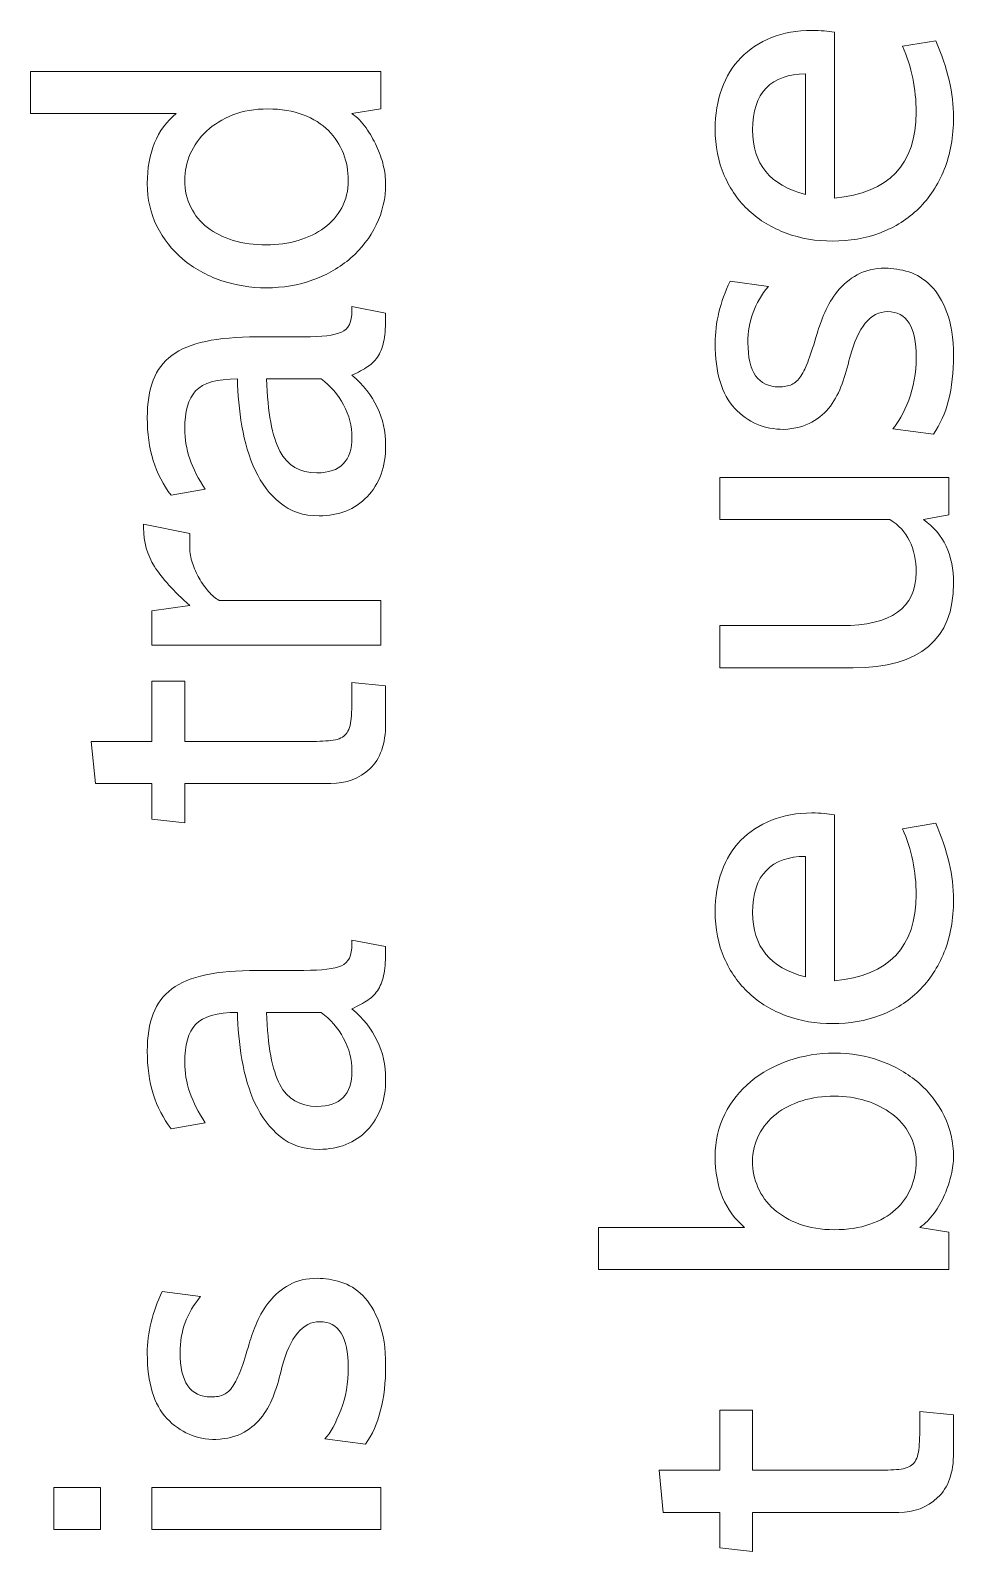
# Model space of a CAD drawing. Header units: centimetres. Extents: x -24 to 24.1, y -20.7 to 0.5.
# Drawn here: x 5.1704 to 5.3798, y -18.7851 to -18.4398 of the extents above; entities that cross this region are included whole.
import ezdxf

# ---------------------------------------------------------------- set-up
doc = ezdxf.new("R2010")
doc.units = ezdxf.units.CM
doc.header["$MEASUREMENT"] = 0
doc.layers.add('Layer 1', color=7, linetype='Continuous')

msp = doc.modelspace()

# ---------------------------------------------------------------- linework, layer by layer
at = {"layer": 'Layer 1', "color": 250, "lineweight": 9}
for points, knots in [([(5.3528, -18.440235), (5.3528, -18.440235), (5.3528, -18.477885), (5.3528, -18.477885), (5.3528, -18.477885), (5.36518, -18.476755), (5.37136, -18.470255), (5.37136, -18.458375), (5.37136, -18.458375), (5.37136, -18.453075), (5.37034, -18.448085), (5.36829, -18.443425), (5.36829, -18.443425), (5.36829, -18.443425), (5.37582, -18.442145), (5.37582, -18.442145), (5.37582, -18.442145), (5.3785, -18.448295), (5.37985, -18.454095), (5.37985, -18.459545), (5.37985, -18.459545), (5.37985, -18.463925), (5.37914, -18.467865), (5.37773, -18.471365), (5.37773, -18.471365), (5.37631, -18.474865), (5.37438, -18.477815), (5.37195, -18.480225), (5.37195, -18.480225), (5.36951, -18.482625), (5.36661, -18.484465), (5.36325, -18.485735), (5.36325, -18.485735), (5.35989, -18.487005), (5.35627, -18.487645), (5.35238, -18.487645), (5.35238, -18.487645), (5.34863, -18.487645), (5.34513, -18.487045), (5.34188, -18.485845), (5.34188, -18.485845), (5.33863, -18.484645), (5.33582, -18.482945), (5.33345, -18.480755), (5.33345, -18.480755), (5.33108, -18.478555), (5.32921, -18.475895), (5.32783, -18.472745), (5.32783, -18.472745), (5.32645, -18.469595), (5.32576, -18.466085), (5.32576, -18.462195), (5.32576, -18.462195), (5.32576, -18.458865), (5.32625, -18.455825), (5.32724, -18.453075), (5.32724, -18.453075), (5.32823, -18.450315), (5.32968, -18.447965), (5.33159, -18.446015), (5.33159, -18.446015), (5.3335, -18.444075), (5.33582, -18.442555), (5.33854, -18.441455), (5.33854, -18.441455), (5.34126, -18.440365), (5.34432, -18.439815), (5.34771, -18.439815), (5.34771, -18.439815), (5.34969, -18.439815), (5.35139, -18.439955), (5.3528, -18.440235)], [0, 0, 0, 0, 0.0526316, 0.0526316, 0.0526316, 0.0526316, 0.1052632, 0.1052632, 0.1052632, 0.1052632, 0.1578947, 0.1578947, 0.1578947, 0.1578947, 0.2105263, 0.2105263, 0.2105263, 0.2105263, 0.2631579, 0.2631579, 0.2631579, 0.2631579, 0.3157895, 0.3157895, 0.3157895, 0.3157895, 0.3684211, 0.3684211, 0.3684211, 0.3684211, 0.4210526, 0.4210526, 0.4210526, 0.4210526, 0.4736842, 0.4736842, 0.4736842, 0.4736842, 0.5263158, 0.5263158, 0.5263158, 0.5263158, 0.5789474, 0.5789474, 0.5789474, 0.5789474, 0.6315789, 0.6315789, 0.6315789, 0.6315789, 0.6842105, 0.6842105, 0.6842105, 0.6842105, 0.7368421, 0.7368421, 0.7368421, 0.7368421, 0.7894737, 0.7894737, 0.7894737, 0.7894737, 0.8421053, 0.8421053, 0.8421053, 0.8421053, 0.8947368, 0.8947368, 0.8947368, 0.8947368, 1, 1, 1, 1]), ([(5.24993, -18.449145), (5.24993, -18.449145), (5.24993, -18.457635), (5.24993, -18.457635), (5.24993, -18.457635), (5.24993, -18.457635), (5.24335, -18.458695), (5.24335, -18.458695), (5.24335, -18.458695), (5.24456, -18.459535), (5.24562, -18.460615), (5.24654, -18.461925), (5.24654, -18.461925), (5.24745, -18.463235), (5.24825, -18.464615), (5.24892, -18.466065), (5.24892, -18.466065), (5.24959, -18.467515), (5.25011, -18.468975), (5.25046, -18.470465), (5.25046, -18.470465), (5.25081, -18.471945), (5.25099, -18.473325), (5.25099, -18.474595), (5.25099, -18.474595), (5.25099, -18.477925), (5.25028, -18.481035), (5.24887, -18.483935), (5.24887, -18.483935), (5.24745, -18.486835), (5.24553, -18.489345), (5.24309, -18.491465), (5.24309, -18.491465), (5.24065, -18.493585), (5.23779, -18.495245), (5.2345, -18.496445), (5.2345, -18.496445), (5.23121, -18.497645), (5.22769, -18.498245), (5.22395, -18.498245), (5.22395, -18.498245), (5.22034, -18.498245), (5.21689, -18.497685), (5.21361, -18.496555), (5.21361, -18.496555), (5.21032, -18.495425), (5.20744, -18.493815), (5.20496, -18.491725), (5.20496, -18.491725), (5.20249, -18.489645), (5.20053, -18.487145), (5.19908, -18.484255), (5.19908, -18.484255), (5.19763, -18.481355), (5.1969, -18.478135), (5.1969, -18.474595), (5.1969, -18.474595), (5.1969, -18.467595), (5.19909, -18.462295), (5.20348, -18.458695), (5.20348, -18.458695), (5.20348, -18.458695), (5.17039, -18.458695), (5.17039, -18.458695), (5.17039, -18.458695), (5.17039, -18.458695), (5.17039, -18.449145), (5.17039, -18.449145), (5.17039, -18.449145), (5.17039, -18.449145), (5.24993, -18.449145), (5.24993, -18.449145)], [0, 0, 0, 0, 0.0526316, 0.0526316, 0.0526316, 0.0526316, 0.1052632, 0.1052632, 0.1052632, 0.1052632, 0.1578947, 0.1578947, 0.1578947, 0.1578947, 0.2105263, 0.2105263, 0.2105263, 0.2105263, 0.2631579, 0.2631579, 0.2631579, 0.2631579, 0.3157895, 0.3157895, 0.3157895, 0.3157895, 0.3684211, 0.3684211, 0.3684211, 0.3684211, 0.4210526, 0.4210526, 0.4210526, 0.4210526, 0.4736842, 0.4736842, 0.4736842, 0.4736842, 0.5263158, 0.5263158, 0.5263158, 0.5263158, 0.5789474, 0.5789474, 0.5789474, 0.5789474, 0.6315789, 0.6315789, 0.6315789, 0.6315789, 0.6842105, 0.6842105, 0.6842105, 0.6842105, 0.7368421, 0.7368421, 0.7368421, 0.7368421, 0.7894737, 0.7894737, 0.7894737, 0.7894737, 0.8421053, 0.8421053, 0.8421053, 0.8421053, 0.8947368, 0.8947368, 0.8947368, 0.8947368, 1, 1, 1, 1]), ([(5.33424, -18.462405), (5.33424, -18.470115), (5.33824, -18.474995), (5.34623, -18.477045), (5.34623, -18.477045), (5.34623, -18.477045), (5.34623, -18.449675), (5.34623, -18.449675), (5.34623, -18.449675), (5.34241, -18.449675), (5.33946, -18.450735), (5.33737, -18.452865), (5.33737, -18.452865), (5.33529, -18.454985), (5.33424, -18.458165), (5.33424, -18.462405)], [0, 0, 0, 0, 0.2, 0.2, 0.2, 0.2, 0.4, 0.4, 0.4, 0.4, 0.6, 0.6, 0.6, 0.6, 1, 1, 1, 1]), ([(5.20539, -18.473855), (5.20539, -18.476115), (5.20585, -18.478155), (5.20677, -18.479955), (5.20677, -18.479955), (5.20768, -18.481755), (5.20896, -18.483295), (5.21058, -18.484565), (5.21058, -18.484565), (5.21221, -18.485845), (5.21415, -18.486815), (5.21642, -18.487485), (5.21642, -18.487485), (5.21868, -18.488155), (5.22119, -18.488495), (5.22395, -18.488495), (5.22395, -18.488495), (5.22649, -18.488495), (5.2289, -18.488155), (5.23116, -18.487485), (5.23116, -18.487485), (5.23342, -18.486815), (5.23538, -18.485855), (5.23704, -18.484625), (5.23704, -18.484625), (5.2387, -18.483385), (5.24003, -18.481865), (5.24102, -18.480065), (5.24102, -18.480065), (5.24201, -18.478255), (5.24251, -18.476195), (5.24251, -18.473855), (5.24251, -18.473855), (5.24251, -18.471735), (5.24213, -18.469705), (5.24139, -18.467755), (5.24139, -18.467755), (5.24065, -18.465815), (5.23952, -18.464085), (5.238, -18.462565), (5.238, -18.462565), (5.23648, -18.461045), (5.23457, -18.459835), (5.23227, -18.458955), (5.23227, -18.458955), (5.22997, -18.458075), (5.2273, -18.457635), (5.22426, -18.457635), (5.22426, -18.457635), (5.22129, -18.457635), (5.21864, -18.458085), (5.21631, -18.459005), (5.21631, -18.459005), (5.21398, -18.459925), (5.212, -18.461145), (5.21037, -18.462665), (5.21037, -18.462665), (5.20874, -18.464185), (5.20751, -18.465915), (5.20666, -18.467865), (5.20666, -18.467865), (5.20581, -18.469805), (5.20539, -18.471805), (5.20539, -18.473855)], [0, 0, 0, 0, 0.0588235, 0.0588235, 0.0588235, 0.0588235, 0.1176471, 0.1176471, 0.1176471, 0.1176471, 0.1764706, 0.1764706, 0.1764706, 0.1764706, 0.2352941, 0.2352941, 0.2352941, 0.2352941, 0.2941176, 0.2941176, 0.2941176, 0.2941176, 0.3529412, 0.3529412, 0.3529412, 0.3529412, 0.4117647, 0.4117647, 0.4117647, 0.4117647, 0.4705882, 0.4705882, 0.4705882, 0.4705882, 0.5294118, 0.5294118, 0.5294118, 0.5294118, 0.5882353, 0.5882353, 0.5882353, 0.5882353, 0.6470588, 0.6470588, 0.6470588, 0.6470588, 0.7058824, 0.7058824, 0.7058824, 0.7058824, 0.7647059, 0.7647059, 0.7647059, 0.7647059, 0.8235294, 0.8235294, 0.8235294, 0.8235294, 0.8823529, 0.8823529, 0.8823529, 0.8823529, 1, 1, 1, 1]), ([(5.37985, -18.513625), (5.37985, -18.521195), (5.37833, -18.527135), (5.37529, -18.531445), (5.37529, -18.531445), (5.37529, -18.531445), (5.36606, -18.530275), (5.36606, -18.530275), (5.36606, -18.530275), (5.36733, -18.528865), (5.36853, -18.526695), (5.36967, -18.523755), (5.36967, -18.523755), (5.3708, -18.520825), (5.37136, -18.517585), (5.37136, -18.514055), (5.37136, -18.514055), (5.37136, -18.507125), (5.36921, -18.503655), (5.36489, -18.503655), (5.36489, -18.503655), (5.361, -18.503655), (5.35814, -18.507125), (5.3563, -18.514055), (5.3563, -18.514055), (5.35581, -18.516175), (5.35522, -18.518175), (5.35455, -18.520045), (5.35455, -18.520045), (5.35388, -18.521915), (5.353, -18.523595), (5.3519, -18.525085), (5.3519, -18.525085), (5.35081, -18.526565), (5.34941, -18.527785), (5.34771, -18.528745), (5.34771, -18.528745), (5.34602, -18.529695), (5.34389, -18.530245), (5.34135, -18.530385), (5.34135, -18.530385), (5.3369, -18.530385), (5.33318, -18.528795), (5.33021, -18.525615), (5.33021, -18.525615), (5.32724, -18.522435), (5.32576, -18.517515), (5.32576, -18.510875), (5.32576, -18.510875), (5.32576, -18.506135), (5.32689, -18.501435), (5.32915, -18.496765), (5.32915, -18.496765), (5.32915, -18.496765), (5.33785, -18.497935), (5.33785, -18.497935), (5.33785, -18.497935), (5.33474, -18.501605), (5.33318, -18.505855), (5.33318, -18.510655), (5.33318, -18.510655), (5.33318, -18.517375), (5.33553, -18.520735), (5.34024, -18.520735), (5.34024, -18.520735), (5.34137, -18.520735), (5.34234, -18.520555), (5.34312, -18.520205), (5.34312, -18.520205), (5.34389, -18.519855), (5.3446, -18.519215), (5.3452, -18.518295), (5.3452, -18.518295), (5.3458, -18.517375), (5.34639, -18.516135), (5.34697, -18.514585), (5.34697, -18.514585), (5.34753, -18.513025), (5.34817, -18.511045), (5.34888, -18.508645), (5.34888, -18.508645), (5.3493, -18.507155), (5.34989, -18.505555), (5.35063, -18.503815), (5.35063, -18.503815), (5.35137, -18.502085), (5.35234, -18.500475), (5.35354, -18.498995), (5.35354, -18.498995), (5.35475, -18.497505), (5.35623, -18.496275), (5.358, -18.495285), (5.358, -18.495285), (5.35977, -18.494295), (5.36189, -18.493795), (5.36436, -18.493795), (5.36436, -18.493795), (5.36606, -18.493795), (5.36783, -18.494075), (5.36967, -18.494645), (5.36967, -18.494645), (5.3715, -18.495215), (5.37317, -18.496235), (5.37465, -18.497725), (5.37465, -18.497725), (5.37613, -18.499205), (5.37737, -18.501235), (5.37836, -18.503815), (5.37836, -18.503815), (5.37935, -18.506395), (5.37985, -18.509665), (5.37985, -18.513625)], [0, 0, 0, 0, 0.0344828, 0.0344828, 0.0344828, 0.0344828, 0.0689655, 0.0689655, 0.0689655, 0.0689655, 0.1034483, 0.1034483, 0.1034483, 0.1034483, 0.137931, 0.137931, 0.137931, 0.137931, 0.1724138, 0.1724138, 0.1724138, 0.1724138, 0.2068966, 0.2068966, 0.2068966, 0.2068966, 0.2413793, 0.2413793, 0.2413793, 0.2413793, 0.2758621, 0.2758621, 0.2758621, 0.2758621, 0.3103448, 0.3103448, 0.3103448, 0.3103448, 0.3448276, 0.3448276, 0.3448276, 0.3448276, 0.3793103, 0.3793103, 0.3793103, 0.3793103, 0.4137931, 0.4137931, 0.4137931, 0.4137931, 0.4482759, 0.4482759, 0.4482759, 0.4482759, 0.4827586, 0.4827586, 0.4827586, 0.4827586, 0.5172414, 0.5172414, 0.5172414, 0.5172414, 0.5517241, 0.5517241, 0.5517241, 0.5517241, 0.5862069, 0.5862069, 0.5862069, 0.5862069, 0.6206897, 0.6206897, 0.6206897, 0.6206897, 0.6551724, 0.6551724, 0.6551724, 0.6551724, 0.6896552, 0.6896552, 0.6896552, 0.6896552, 0.7241379, 0.7241379, 0.7241379, 0.7241379, 0.7586207, 0.7586207, 0.7586207, 0.7586207, 0.7931034, 0.7931034, 0.7931034, 0.7931034, 0.8275862, 0.8275862, 0.8275862, 0.8275862, 0.862069, 0.862069, 0.862069, 0.862069, 0.8965517, 0.8965517, 0.8965517, 0.8965517, 0.9310345, 0.9310345, 0.9310345, 0.9310345, 1, 1, 1, 1]), ([(5.24335, -18.502495), (5.24335, -18.502495), (5.25099, -18.503975), (5.25099, -18.503975), (5.25099, -18.503975), (5.25099, -18.503975), (5.25099, -18.504715), (5.25099, -18.504715), (5.25099, -18.504715), (5.25099, -18.506845), (5.25087, -18.508605), (5.25062, -18.510025), (5.25062, -18.510025), (5.25037, -18.511435), (5.24995, -18.512635), (5.24935, -18.513625), (5.24935, -18.513625), (5.24875, -18.514615), (5.24795, -18.515445), (5.24696, -18.516115), (5.24696, -18.516115), (5.24597, -18.516795), (5.24477, -18.517445), (5.24335, -18.518085), (5.24335, -18.518085), (5.24844, -18.522465), (5.25099, -18.527765), (5.25099, -18.533985), (5.25099, -18.533985), (5.25099, -18.538865), (5.24959, -18.542755), (5.2468, -18.545655), (5.2468, -18.545655), (5.24401, -18.548555), (5.24038, -18.550005), (5.23593, -18.550005), (5.23593, -18.550005), (5.23232, -18.550005), (5.22936, -18.549035), (5.22702, -18.547085), (5.22702, -18.547085), (5.22469, -18.545145), (5.22281, -18.542665), (5.2214, -18.539665), (5.2214, -18.539665), (5.21999, -18.536655), (5.21898, -18.533315), (5.21838, -18.529645), (5.21838, -18.529645), (5.21778, -18.525965), (5.21744, -18.522395), (5.21737, -18.518935), (5.21737, -18.518935), (5.2127, -18.518935), (5.20954, -18.519835), (5.20788, -18.521635), (5.20788, -18.521635), (5.20622, -18.523435), (5.20539, -18.526315), (5.20539, -18.530275), (5.20539, -18.530275), (5.20539, -18.534805), (5.20694, -18.539365), (5.21005, -18.543955), (5.21005, -18.543955), (5.21005, -18.543955), (5.20231, -18.545335), (5.20231, -18.545335), (5.20231, -18.545335), (5.19871, -18.540675), (5.1969, -18.534805), (5.1969, -18.527735), (5.1969, -18.527735), (5.1969, -18.524405), (5.19734, -18.521585), (5.19823, -18.519245), (5.19823, -18.519245), (5.19911, -18.516915), (5.20053, -18.515025), (5.20247, -18.513575), (5.20247, -18.513575), (5.20441, -18.512125), (5.20698, -18.511065), (5.21016, -18.510395), (5.21016, -18.510395), (5.21334, -18.509725), (5.21723, -18.509385), (5.22182, -18.509385), (5.22182, -18.509385), (5.22182, -18.509385), (5.23243, -18.509385), (5.23243, -18.509385), (5.23243, -18.509385), (5.23653, -18.509385), (5.23938, -18.509035), (5.24097, -18.508325), (5.24097, -18.508325), (5.24256, -18.507615), (5.24335, -18.505995), (5.24335, -18.503445), (5.24335, -18.503445), (5.24335, -18.503445), (5.24335, -18.502495), (5.24335, -18.502495)], [0, 0, 0, 0, 0.037037, 0.037037, 0.037037, 0.037037, 0.0740741, 0.0740741, 0.0740741, 0.0740741, 0.1111111, 0.1111111, 0.1111111, 0.1111111, 0.1481481, 0.1481481, 0.1481481, 0.1481481, 0.1851852, 0.1851852, 0.1851852, 0.1851852, 0.2222222, 0.2222222, 0.2222222, 0.2222222, 0.2592593, 0.2592593, 0.2592593, 0.2592593, 0.2962963, 0.2962963, 0.2962963, 0.2962963, 0.3333333, 0.3333333, 0.3333333, 0.3333333, 0.3703704, 0.3703704, 0.3703704, 0.3703704, 0.4074074, 0.4074074, 0.4074074, 0.4074074, 0.4444444, 0.4444444, 0.4444444, 0.4444444, 0.4814815, 0.4814815, 0.4814815, 0.4814815, 0.5185185, 0.5185185, 0.5185185, 0.5185185, 0.5555556, 0.5555556, 0.5555556, 0.5555556, 0.5925926, 0.5925926, 0.5925926, 0.5925926, 0.6296296, 0.6296296, 0.6296296, 0.6296296, 0.6666667, 0.6666667, 0.6666667, 0.6666667, 0.7037037, 0.7037037, 0.7037037, 0.7037037, 0.7407407, 0.7407407, 0.7407407, 0.7407407, 0.7777778, 0.7777778, 0.7777778, 0.7777778, 0.8148148, 0.8148148, 0.8148148, 0.8148148, 0.8518519, 0.8518519, 0.8518519, 0.8518519, 0.8888889, 0.8888889, 0.8888889, 0.8888889, 0.9259259, 0.9259259, 0.9259259, 0.9259259, 1, 1, 1, 1]), ([(5.23635, -18.518935), (5.23635, -18.518935), (5.22395, -18.518935), (5.22395, -18.518935), (5.22395, -18.518935), (5.22423, -18.526565), (5.22524, -18.532025), (5.22697, -18.535315), (5.22697, -18.535315), (5.2287, -18.538605), (5.23151, -18.540245), (5.2354, -18.540245), (5.2354, -18.540245), (5.2407, -18.540245), (5.24335, -18.537565), (5.24335, -18.532185), (5.24335, -18.532185), (5.24335, -18.529645), (5.24272, -18.527185), (5.24145, -18.524815), (5.24145, -18.524815), (5.24017, -18.522445), (5.23848, -18.520485), (5.23635, -18.518935)], [0, 0, 0, 0, 0.1428571, 0.1428571, 0.1428571, 0.1428571, 0.2857143, 0.2857143, 0.2857143, 0.2857143, 0.4285714, 0.4285714, 0.4285714, 0.4285714, 0.5714286, 0.5714286, 0.5714286, 0.5714286, 0.7142857, 0.7142857, 0.7142857, 0.7142857, 1, 1, 1, 1]), ([(5.37879, -18.541305), (5.37879, -18.541305), (5.37879, -18.549795), (5.37879, -18.549795), (5.37879, -18.549795), (5.37879, -18.549795), (5.37306, -18.550855), (5.37306, -18.550855), (5.37306, -18.550855), (5.37758, -18.554105), (5.37985, -18.558915), (5.37985, -18.565275), (5.37985, -18.565275), (5.37985, -18.578075), (5.37225, -18.584475), (5.35704, -18.584475), (5.35704, -18.584475), (5.35704, -18.584475), (5.32682, -18.584475), (5.32682, -18.584475), (5.32682, -18.584475), (5.32682, -18.584475), (5.32682, -18.574925), (5.32682, -18.574925), (5.32682, -18.574925), (5.32682, -18.574925), (5.35439, -18.574925), (5.35439, -18.574925), (5.35439, -18.574925), (5.36571, -18.574925), (5.37136, -18.570895), (5.37136, -18.562835), (5.37136, -18.562835), (5.37136, -18.557325), (5.36938, -18.553325), (5.36542, -18.550855), (5.36542, -18.550855), (5.36542, -18.550855), (5.32682, -18.550855), (5.32682, -18.550855), (5.32682, -18.550855), (5.32682, -18.550855), (5.32682, -18.541305), (5.32682, -18.541305), (5.32682, -18.541305), (5.32682, -18.541305), (5.37879, -18.541305), (5.37879, -18.541305)], [0, 0, 0, 0, 0.0769231, 0.0769231, 0.0769231, 0.0769231, 0.1538462, 0.1538462, 0.1538462, 0.1538462, 0.2307692, 0.2307692, 0.2307692, 0.2307692, 0.3076923, 0.3076923, 0.3076923, 0.3076923, 0.3846154, 0.3846154, 0.3846154, 0.3846154, 0.4615385, 0.4615385, 0.4615385, 0.4615385, 0.5384615, 0.5384615, 0.5384615, 0.5384615, 0.6153846, 0.6153846, 0.6153846, 0.6153846, 0.6923077, 0.6923077, 0.6923077, 0.6923077, 0.7692308, 0.7692308, 0.7692308, 0.7692308, 0.8461538, 0.8461538, 0.8461538, 0.8461538, 1, 1, 1, 1]), ([(5.19605, -18.551915), (5.19605, -18.551915), (5.20655, -18.554035), (5.20655, -18.554035), (5.20655, -18.554035), (5.20655, -18.554035), (5.20655, -18.557325), (5.20655, -18.557325), (5.20655, -18.557325), (5.20655, -18.558385), (5.20675, -18.559515), (5.20714, -18.560715), (5.20714, -18.560715), (5.20752, -18.561915), (5.20804, -18.563065), (5.20867, -18.564165), (5.20867, -18.564165), (5.20931, -18.565255), (5.21002, -18.566265), (5.2108, -18.567185), (5.2108, -18.567185), (5.21157, -18.568105), (5.21239, -18.568775), (5.21323, -18.569195), (5.21323, -18.569195), (5.21323, -18.569195), (5.24993, -18.569195), (5.24993, -18.569195), (5.24993, -18.569195), (5.24993, -18.569195), (5.24993, -18.579375), (5.24993, -18.579375), (5.24993, -18.579375), (5.24993, -18.579375), (5.19796, -18.579375), (5.19796, -18.579375), (5.19796, -18.579375), (5.19796, -18.579375), (5.19796, -18.571535), (5.19796, -18.571535), (5.19796, -18.571535), (5.19796, -18.571535), (5.20655, -18.570365), (5.20655, -18.570365), (5.20655, -18.570365), (5.20288, -18.567115), (5.20021, -18.564165), (5.19855, -18.561515), (5.19855, -18.561515), (5.19688, -18.558855), (5.19605, -18.555945), (5.19605, -18.552765), (5.19605, -18.552765), (5.19605, -18.552765), (5.19605, -18.551915), (5.19605, -18.551915)], [0, 0, 0, 0, 0.0666667, 0.0666667, 0.0666667, 0.0666667, 0.1333333, 0.1333333, 0.1333333, 0.1333333, 0.2, 0.2, 0.2, 0.2, 0.2666667, 0.2666667, 0.2666667, 0.2666667, 0.3333333, 0.3333333, 0.3333333, 0.3333333, 0.4, 0.4, 0.4, 0.4, 0.4666667, 0.4666667, 0.4666667, 0.4666667, 0.5333333, 0.5333333, 0.5333333, 0.5333333, 0.6, 0.6, 0.6, 0.6, 0.6666667, 0.6666667, 0.6666667, 0.6666667, 0.7333333, 0.7333333, 0.7333333, 0.7333333, 0.8, 0.8, 0.8, 0.8, 0.8666667, 0.8666667, 0.8666667, 0.8666667, 1, 1, 1, 1]), ([(5.24335, -18.587865), (5.24335, -18.587865), (5.25099, -18.588605), (5.25099, -18.588605), (5.25099, -18.588605), (5.25099, -18.588605), (5.25099, -18.597195), (5.25099, -18.597195), (5.25099, -18.597195), (5.25099, -18.601795), (5.24979, -18.605205), (5.24738, -18.607435), (5.24738, -18.607435), (5.24498, -18.609655), (5.24205, -18.610775), (5.23858, -18.610775), (5.23858, -18.610775), (5.23858, -18.610775), (5.20539, -18.610775), (5.20539, -18.610775), (5.20539, -18.610775), (5.20539, -18.610775), (5.20539, -18.619685), (5.20539, -18.619685), (5.20539, -18.619685), (5.20539, -18.619685), (5.19796, -18.618835), (5.19796, -18.618835), (5.19796, -18.618835), (5.19796, -18.618835), (5.19796, -18.610775), (5.19796, -18.610775), (5.19796, -18.610775), (5.19796, -18.610775), (5.18513, -18.610775), (5.18513, -18.610775), (5.18513, -18.610775), (5.18513, -18.610775), (5.18417, -18.601225), (5.18417, -18.601225), (5.18417, -18.601225), (5.18417, -18.601225), (5.19796, -18.601225), (5.19796, -18.601225), (5.19796, -18.601225), (5.19796, -18.601225), (5.19796, -18.587545), (5.19796, -18.587545), (5.19796, -18.587545), (5.19796, -18.587545), (5.20539, -18.587545), (5.20539, -18.587545), (5.20539, -18.587545), (5.20539, -18.587545), (5.20539, -18.601225), (5.20539, -18.601225), (5.20539, -18.601225), (5.20539, -18.601225), (5.23275, -18.601225), (5.23275, -18.601225), (5.23275, -18.601225), (5.23522, -18.601225), (5.23717, -18.601155), (5.23858, -18.601015), (5.23858, -18.601015), (5.24, -18.600875), (5.24106, -18.600465), (5.24176, -18.599795), (5.24176, -18.599795), (5.24247, -18.599125), (5.24291, -18.598045), (5.24309, -18.596565), (5.24309, -18.596565), (5.24327, -18.595075), (5.24335, -18.592995), (5.24335, -18.590305), (5.24335, -18.590305), (5.24335, -18.590305), (5.24335, -18.587865), (5.24335, -18.587865)], [0, 0, 0, 0, 0.047619, 0.047619, 0.047619, 0.047619, 0.0952381, 0.0952381, 0.0952381, 0.0952381, 0.1428571, 0.1428571, 0.1428571, 0.1428571, 0.1904762, 0.1904762, 0.1904762, 0.1904762, 0.2380952, 0.2380952, 0.2380952, 0.2380952, 0.2857143, 0.2857143, 0.2857143, 0.2857143, 0.3333333, 0.3333333, 0.3333333, 0.3333333, 0.3809524, 0.3809524, 0.3809524, 0.3809524, 0.4285714, 0.4285714, 0.4285714, 0.4285714, 0.4761905, 0.4761905, 0.4761905, 0.4761905, 0.5238095, 0.5238095, 0.5238095, 0.5238095, 0.5714286, 0.5714286, 0.5714286, 0.5714286, 0.6190476, 0.6190476, 0.6190476, 0.6190476, 0.6666667, 0.6666667, 0.6666667, 0.6666667, 0.7142857, 0.7142857, 0.7142857, 0.7142857, 0.7619048, 0.7619048, 0.7619048, 0.7619048, 0.8095238, 0.8095238, 0.8095238, 0.8095238, 0.8571429, 0.8571429, 0.8571429, 0.8571429, 0.9047619, 0.9047619, 0.9047619, 0.9047619, 1, 1, 1, 1]), ([(5.3528, -18.617885), (5.3528, -18.617885), (5.3528, -18.655535), (5.3528, -18.655535), (5.3528, -18.655535), (5.36518, -18.654395), (5.37136, -18.647895), (5.37136, -18.636015), (5.37136, -18.636015), (5.37136, -18.630715), (5.37034, -18.625735), (5.36829, -18.621065), (5.36829, -18.621065), (5.36829, -18.621065), (5.37582, -18.619795), (5.37582, -18.619795), (5.37582, -18.619795), (5.3785, -18.625945), (5.37985, -18.631735), (5.37985, -18.637185), (5.37985, -18.637185), (5.37985, -18.641565), (5.37914, -18.645505), (5.37773, -18.649005), (5.37773, -18.649005), (5.37631, -18.652505), (5.37438, -18.655465), (5.37195, -18.657865), (5.37195, -18.657865), (5.36951, -18.660265), (5.36661, -18.662105), (5.36325, -18.663375), (5.36325, -18.663375), (5.35989, -18.664655), (5.35627, -18.665285), (5.35238, -18.665285), (5.35238, -18.665285), (5.34863, -18.665285), (5.34513, -18.664685), (5.34188, -18.663485), (5.34188, -18.663485), (5.33863, -18.662285), (5.33582, -18.660585), (5.33345, -18.658395), (5.33345, -18.658395), (5.33108, -18.656205), (5.32921, -18.653535), (5.32783, -18.650385), (5.32783, -18.650385), (5.32645, -18.647245), (5.32576, -18.643725), (5.32576, -18.639835), (5.32576, -18.639835), (5.32576, -18.636515), (5.32625, -18.633475), (5.32724, -18.630715), (5.32724, -18.630715), (5.32823, -18.627955), (5.32968, -18.625605), (5.33159, -18.623665), (5.33159, -18.623665), (5.3335, -18.621715), (5.33582, -18.620195), (5.33854, -18.619105), (5.33854, -18.619105), (5.34126, -18.618005), (5.34432, -18.617455), (5.34771, -18.617455), (5.34771, -18.617455), (5.34969, -18.617455), (5.35139, -18.617595), (5.3528, -18.617885)], [0, 0, 0, 0, 0.0526316, 0.0526316, 0.0526316, 0.0526316, 0.1052632, 0.1052632, 0.1052632, 0.1052632, 0.1578947, 0.1578947, 0.1578947, 0.1578947, 0.2105263, 0.2105263, 0.2105263, 0.2105263, 0.2631579, 0.2631579, 0.2631579, 0.2631579, 0.3157895, 0.3157895, 0.3157895, 0.3157895, 0.3684211, 0.3684211, 0.3684211, 0.3684211, 0.4210526, 0.4210526, 0.4210526, 0.4210526, 0.4736842, 0.4736842, 0.4736842, 0.4736842, 0.5263158, 0.5263158, 0.5263158, 0.5263158, 0.5789474, 0.5789474, 0.5789474, 0.5789474, 0.6315789, 0.6315789, 0.6315789, 0.6315789, 0.6842105, 0.6842105, 0.6842105, 0.6842105, 0.7368421, 0.7368421, 0.7368421, 0.7368421, 0.7894737, 0.7894737, 0.7894737, 0.7894737, 0.8421053, 0.8421053, 0.8421053, 0.8421053, 0.8947368, 0.8947368, 0.8947368, 0.8947368, 1, 1, 1, 1]), ([(5.33424, -18.640045), (5.33424, -18.647755), (5.33824, -18.652635), (5.34623, -18.654685), (5.34623, -18.654685), (5.34623, -18.654685), (5.34623, -18.627325), (5.34623, -18.627325), (5.34623, -18.627325), (5.34241, -18.627325), (5.33946, -18.628385), (5.33737, -18.630505), (5.33737, -18.630505), (5.33529, -18.632625), (5.33424, -18.635805), (5.33424, -18.640045)], [0, 0, 0, 0, 0.2, 0.2, 0.2, 0.2, 0.4, 0.4, 0.4, 0.4, 0.6, 0.6, 0.6, 0.6, 1, 1, 1, 1]), ([(5.24335, -18.646305), (5.24335, -18.646305), (5.25099, -18.647785), (5.25099, -18.647785), (5.25099, -18.647785), (5.25099, -18.647785), (5.25099, -18.648525), (5.25099, -18.648525), (5.25099, -18.648525), (5.25099, -18.650645), (5.25087, -18.652415), (5.25062, -18.653835), (5.25062, -18.653835), (5.25037, -18.655245), (5.24995, -18.656445), (5.24935, -18.657435), (5.24935, -18.657435), (5.24875, -18.658425), (5.24795, -18.659255), (5.24696, -18.659925), (5.24696, -18.659925), (5.24597, -18.660605), (5.24477, -18.661255), (5.24335, -18.661895), (5.24335, -18.661895), (5.24844, -18.666275), (5.25099, -18.671575), (5.25099, -18.677795), (5.25099, -18.677795), (5.25099, -18.682675), (5.24959, -18.686565), (5.2468, -18.689465), (5.2468, -18.689465), (5.24401, -18.692365), (5.24038, -18.693815), (5.23593, -18.693815), (5.23593, -18.693815), (5.23232, -18.693815), (5.22936, -18.692845), (5.22702, -18.690895), (5.22702, -18.690895), (5.22469, -18.688955), (5.22281, -18.686475), (5.2214, -18.683475), (5.2214, -18.683475), (5.21999, -18.680465), (5.21898, -18.677125), (5.21838, -18.673455), (5.21838, -18.673455), (5.21778, -18.669775), (5.21744, -18.666205), (5.21737, -18.662735), (5.21737, -18.662735), (5.2127, -18.662735), (5.20954, -18.663645), (5.20788, -18.665445), (5.20788, -18.665445), (5.20622, -18.667245), (5.20539, -18.670125), (5.20539, -18.674085), (5.20539, -18.674085), (5.20539, -18.678615), (5.20694, -18.683175), (5.21005, -18.687765), (5.21005, -18.687765), (5.21005, -18.687765), (5.20231, -18.689145), (5.20231, -18.689145), (5.20231, -18.689145), (5.19871, -18.684475), (5.1969, -18.678615), (5.1969, -18.671545), (5.1969, -18.671545), (5.1969, -18.668215), (5.19734, -18.665395), (5.19823, -18.663055), (5.19823, -18.663055), (5.19911, -18.660725), (5.20053, -18.658835), (5.20247, -18.657385), (5.20247, -18.657385), (5.20441, -18.655935), (5.20698, -18.654875), (5.21016, -18.654205), (5.21016, -18.654205), (5.21334, -18.653535), (5.21723, -18.653195), (5.22182, -18.653195), (5.22182, -18.653195), (5.22182, -18.653195), (5.23243, -18.653195), (5.23243, -18.653195), (5.23243, -18.653195), (5.23653, -18.653195), (5.23938, -18.652845), (5.24097, -18.652135), (5.24097, -18.652135), (5.24256, -18.651425), (5.24335, -18.649805), (5.24335, -18.647255), (5.24335, -18.647255), (5.24335, -18.647255), (5.24335, -18.646305), (5.24335, -18.646305)], [0, 0, 0, 0, 0.037037, 0.037037, 0.037037, 0.037037, 0.0740741, 0.0740741, 0.0740741, 0.0740741, 0.1111111, 0.1111111, 0.1111111, 0.1111111, 0.1481481, 0.1481481, 0.1481481, 0.1481481, 0.1851852, 0.1851852, 0.1851852, 0.1851852, 0.2222222, 0.2222222, 0.2222222, 0.2222222, 0.2592593, 0.2592593, 0.2592593, 0.2592593, 0.2962963, 0.2962963, 0.2962963, 0.2962963, 0.3333333, 0.3333333, 0.3333333, 0.3333333, 0.3703704, 0.3703704, 0.3703704, 0.3703704, 0.4074074, 0.4074074, 0.4074074, 0.4074074, 0.4444444, 0.4444444, 0.4444444, 0.4444444, 0.4814815, 0.4814815, 0.4814815, 0.4814815, 0.5185185, 0.5185185, 0.5185185, 0.5185185, 0.5555556, 0.5555556, 0.5555556, 0.5555556, 0.5925926, 0.5925926, 0.5925926, 0.5925926, 0.6296296, 0.6296296, 0.6296296, 0.6296296, 0.6666667, 0.6666667, 0.6666667, 0.6666667, 0.7037037, 0.7037037, 0.7037037, 0.7037037, 0.7407407, 0.7407407, 0.7407407, 0.7407407, 0.7777778, 0.7777778, 0.7777778, 0.7777778, 0.8148148, 0.8148148, 0.8148148, 0.8148148, 0.8518519, 0.8518519, 0.8518519, 0.8518519, 0.8888889, 0.8888889, 0.8888889, 0.8888889, 0.9259259, 0.9259259, 0.9259259, 0.9259259, 1, 1, 1, 1]), ([(5.23635, -18.662735), (5.23635, -18.662735), (5.22395, -18.662735), (5.22395, -18.662735), (5.22395, -18.662735), (5.22423, -18.670375), (5.22524, -18.675835), (5.22697, -18.679125), (5.22697, -18.679125), (5.2287, -18.682415), (5.23151, -18.684055), (5.2354, -18.684055), (5.2354, -18.684055), (5.2407, -18.684055), (5.24335, -18.681365), (5.24335, -18.675995), (5.24335, -18.675995), (5.24335, -18.673455), (5.24272, -18.670995), (5.24145, -18.668625), (5.24145, -18.668625), (5.24017, -18.666255), (5.23848, -18.664295), (5.23635, -18.662735)], [0, 0, 0, 0, 0.1428571, 0.1428571, 0.1428571, 0.1428571, 0.2857143, 0.2857143, 0.2857143, 0.2857143, 0.4285714, 0.4285714, 0.4285714, 0.4285714, 0.5714286, 0.5714286, 0.5714286, 0.5714286, 0.7142857, 0.7142857, 0.7142857, 0.7142857, 1, 1, 1, 1]), ([(5.37985, -18.695515), (5.37985, -18.696785), (5.37967, -18.698165), (5.37932, -18.699645), (5.37932, -18.699645), (5.37896, -18.701135), (5.37847, -18.702615), (5.37783, -18.704105), (5.37783, -18.704105), (5.3772, -18.705585), (5.3764, -18.706985), (5.37545, -18.708295), (5.37545, -18.708295), (5.37449, -18.709605), (5.37341, -18.710675), (5.37221, -18.711525), (5.37221, -18.711525), (5.37221, -18.711525), (5.37879, -18.712585), (5.37879, -18.712585), (5.37879, -18.712585), (5.37879, -18.712585), (5.37879, -18.721075), (5.37879, -18.721075), (5.37879, -18.721075), (5.37879, -18.721075), (5.29925, -18.721075), (5.29925, -18.721075), (5.29925, -18.721075), (5.29925, -18.721075), (5.29925, -18.711525), (5.29925, -18.711525), (5.29925, -18.711525), (5.29925, -18.711525), (5.33244, -18.711525), (5.33244, -18.711525), (5.33244, -18.711525), (5.32799, -18.707855), (5.32576, -18.702475), (5.32576, -18.695405), (5.32576, -18.695405), (5.32576, -18.691945), (5.32648, -18.688765), (5.32793, -18.685865), (5.32793, -18.685865), (5.32938, -18.682965), (5.33134, -18.680485), (5.33382, -18.678435), (5.33382, -18.678435), (5.33629, -18.676385), (5.33917, -18.674795), (5.34246, -18.673665), (5.34246, -18.673665), (5.34575, -18.672535), (5.3492, -18.671965), (5.3528, -18.671965), (5.3528, -18.671965), (5.35655, -18.671965), (5.36007, -18.672575), (5.36336, -18.673775), (5.36336, -18.673775), (5.36664, -18.674975), (5.36951, -18.676635), (5.37195, -18.678755), (5.37195, -18.678755), (5.37438, -18.680875), (5.37631, -18.683375), (5.37773, -18.686235), (5.37773, -18.686235), (5.37914, -18.689095), (5.37985, -18.692185), (5.37985, -18.695515)], [0, 0, 0, 0, 0.0526316, 0.0526316, 0.0526316, 0.0526316, 0.1052632, 0.1052632, 0.1052632, 0.1052632, 0.1578947, 0.1578947, 0.1578947, 0.1578947, 0.2105263, 0.2105263, 0.2105263, 0.2105263, 0.2631579, 0.2631579, 0.2631579, 0.2631579, 0.3157895, 0.3157895, 0.3157895, 0.3157895, 0.3684211, 0.3684211, 0.3684211, 0.3684211, 0.4210526, 0.4210526, 0.4210526, 0.4210526, 0.4736842, 0.4736842, 0.4736842, 0.4736842, 0.5263158, 0.5263158, 0.5263158, 0.5263158, 0.5789474, 0.5789474, 0.5789474, 0.5789474, 0.6315789, 0.6315789, 0.6315789, 0.6315789, 0.6842105, 0.6842105, 0.6842105, 0.6842105, 0.7368421, 0.7368421, 0.7368421, 0.7368421, 0.7894737, 0.7894737, 0.7894737, 0.7894737, 0.8421053, 0.8421053, 0.8421053, 0.8421053, 0.8947368, 0.8947368, 0.8947368, 0.8947368, 1, 1, 1, 1]), ([(5.33424, -18.696575), (5.33424, -18.698625), (5.33465, -18.700585), (5.33546, -18.702455), (5.33546, -18.702455), (5.33628, -18.704335), (5.33748, -18.705975), (5.33907, -18.707395), (5.33907, -18.707395), (5.34066, -18.708805), (5.3426, -18.709935), (5.3449, -18.710785), (5.3449, -18.710785), (5.3472, -18.711635), (5.34983, -18.712055), (5.3528, -18.712055), (5.3528, -18.712055), (5.35584, -18.712055), (5.35853, -18.711655), (5.36086, -18.710835), (5.36086, -18.710835), (5.3632, -18.710025), (5.36514, -18.708915), (5.3667, -18.707495), (5.3667, -18.707495), (5.36825, -18.706085), (5.36942, -18.704435), (5.3702, -18.702565), (5.3702, -18.702565), (5.37097, -18.700695), (5.37136, -18.698695), (5.37136, -18.696575), (5.37136, -18.696575), (5.37136, -18.694315), (5.37087, -18.692265), (5.36988, -18.690425), (5.36988, -18.690425), (5.36889, -18.688585), (5.36754, -18.687025), (5.36585, -18.685755), (5.36585, -18.685755), (5.36415, -18.684485), (5.36217, -18.683495), (5.35991, -18.682785), (5.35991, -18.682785), (5.35765, -18.682075), (5.35528, -18.681725), (5.3528, -18.681725), (5.3528, -18.681725), (5.35019, -18.681725), (5.34775, -18.682075), (5.34549, -18.682785), (5.34549, -18.682785), (5.34322, -18.683495), (5.34126, -18.684505), (5.3396, -18.685805), (5.3396, -18.685805), (5.33794, -18.687115), (5.33663, -18.688685), (5.33568, -18.690525), (5.33568, -18.690525), (5.33472, -18.692365), (5.33424, -18.694385), (5.33424, -18.696575)], [0, 0, 0, 0, 0.0588235, 0.0588235, 0.0588235, 0.0588235, 0.1176471, 0.1176471, 0.1176471, 0.1176471, 0.1764706, 0.1764706, 0.1764706, 0.1764706, 0.2352941, 0.2352941, 0.2352941, 0.2352941, 0.2941176, 0.2941176, 0.2941176, 0.2941176, 0.3529412, 0.3529412, 0.3529412, 0.3529412, 0.4117647, 0.4117647, 0.4117647, 0.4117647, 0.4705882, 0.4705882, 0.4705882, 0.4705882, 0.5294118, 0.5294118, 0.5294118, 0.5294118, 0.5882353, 0.5882353, 0.5882353, 0.5882353, 0.6470588, 0.6470588, 0.6470588, 0.6470588, 0.7058824, 0.7058824, 0.7058824, 0.7058824, 0.7647059, 0.7647059, 0.7647059, 0.7647059, 0.8235294, 0.8235294, 0.8235294, 0.8235294, 0.8823529, 0.8823529, 0.8823529, 0.8823529, 1, 1, 1, 1]), ([(5.25099, -18.742915), (5.25099, -18.750485), (5.24947, -18.756425), (5.24643, -18.760735), (5.24643, -18.760735), (5.24643, -18.760735), (5.2372, -18.759565), (5.2372, -18.759565), (5.2372, -18.759565), (5.23848, -18.758155), (5.23968, -18.755975), (5.24081, -18.753045), (5.24081, -18.753045), (5.24194, -18.750115), (5.24251, -18.746875), (5.24251, -18.743335), (5.24251, -18.743335), (5.24251, -18.736415), (5.24035, -18.732945), (5.23604, -18.732945), (5.23604, -18.732945), (5.23215, -18.732945), (5.22928, -18.736415), (5.22745, -18.743335), (5.22745, -18.743335), (5.22695, -18.745465), (5.22637, -18.747455), (5.2257, -18.749335), (5.2257, -18.749335), (5.22502, -18.751205), (5.22414, -18.752885), (5.22304, -18.754375), (5.22304, -18.754375), (5.22195, -18.755855), (5.22055, -18.757075), (5.21886, -18.758025), (5.21886, -18.758025), (5.21716, -18.758985), (5.21504, -18.759535), (5.21249, -18.759675), (5.21249, -18.759675), (5.20804, -18.759675), (5.20433, -18.758085), (5.20136, -18.754905), (5.20136, -18.754905), (5.19839, -18.751715), (5.1969, -18.746805), (5.1969, -18.740155), (5.1969, -18.740155), (5.1969, -18.735425), (5.19803, -18.730715), (5.2003, -18.726055), (5.2003, -18.726055), (5.2003, -18.726055), (5.20899, -18.727225), (5.20899, -18.727225), (5.20899, -18.727225), (5.20588, -18.730895), (5.20433, -18.735135), (5.20433, -18.739945), (5.20433, -18.739945), (5.20433, -18.746665), (5.20668, -18.750025), (5.21138, -18.750025), (5.21138, -18.750025), (5.21251, -18.750025), (5.21348, -18.749845), (5.21426, -18.749495), (5.21426, -18.749495), (5.21504, -18.749135), (5.21574, -18.748505), (5.21635, -18.747585), (5.21635, -18.747585), (5.21695, -18.746665), (5.21753, -18.745425), (5.21811, -18.743875), (5.21811, -18.743875), (5.21868, -18.742315), (5.21931, -18.740335), (5.22002, -18.737935), (5.22002, -18.737935), (5.22045, -18.736445), (5.22103, -18.734835), (5.22177, -18.733105), (5.22177, -18.733105), (5.22251, -18.731375), (5.22349, -18.729765), (5.22469, -18.728285), (5.22469, -18.728285), (5.22589, -18.726795), (5.22737, -18.725555), (5.22914, -18.724565), (5.22914, -18.724565), (5.23091, -18.723575), (5.23303, -18.723085), (5.23551, -18.723085), (5.23551, -18.723085), (5.2372, -18.723085), (5.23897, -18.723365), (5.24081, -18.723935), (5.24081, -18.723935), (5.24265, -18.724495), (5.24431, -18.725525), (5.24579, -18.727005), (5.24579, -18.727005), (5.24728, -18.728495), (5.24852, -18.730525), (5.2495, -18.733105), (5.2495, -18.733105), (5.2505, -18.735685), (5.25099, -18.738955), (5.25099, -18.742915)], [0, 0, 0, 0, 0.0344828, 0.0344828, 0.0344828, 0.0344828, 0.0689655, 0.0689655, 0.0689655, 0.0689655, 0.1034483, 0.1034483, 0.1034483, 0.1034483, 0.137931, 0.137931, 0.137931, 0.137931, 0.1724138, 0.1724138, 0.1724138, 0.1724138, 0.2068966, 0.2068966, 0.2068966, 0.2068966, 0.2413793, 0.2413793, 0.2413793, 0.2413793, 0.2758621, 0.2758621, 0.2758621, 0.2758621, 0.3103448, 0.3103448, 0.3103448, 0.3103448, 0.3448276, 0.3448276, 0.3448276, 0.3448276, 0.3793103, 0.3793103, 0.3793103, 0.3793103, 0.4137931, 0.4137931, 0.4137931, 0.4137931, 0.4482759, 0.4482759, 0.4482759, 0.4482759, 0.4827586, 0.4827586, 0.4827586, 0.4827586, 0.5172414, 0.5172414, 0.5172414, 0.5172414, 0.5517241, 0.5517241, 0.5517241, 0.5517241, 0.5862069, 0.5862069, 0.5862069, 0.5862069, 0.6206897, 0.6206897, 0.6206897, 0.6206897, 0.6551724, 0.6551724, 0.6551724, 0.6551724, 0.6896552, 0.6896552, 0.6896552, 0.6896552, 0.7241379, 0.7241379, 0.7241379, 0.7241379, 0.7586207, 0.7586207, 0.7586207, 0.7586207, 0.7931034, 0.7931034, 0.7931034, 0.7931034, 0.8275862, 0.8275862, 0.8275862, 0.8275862, 0.862069, 0.862069, 0.862069, 0.862069, 0.8965517, 0.8965517, 0.8965517, 0.8965517, 0.9310345, 0.9310345, 0.9310345, 0.9310345, 1, 1, 1, 1]), ([(5.37221, -18.753315), (5.37221, -18.753315), (5.37985, -18.754055), (5.37985, -18.754055), (5.37985, -18.754055), (5.37985, -18.754055), (5.37985, -18.762645), (5.37985, -18.762645), (5.37985, -18.762645), (5.37985, -18.767245), (5.37864, -18.770655), (5.37624, -18.772885), (5.37624, -18.772885), (5.37384, -18.775105), (5.3709, -18.776225), (5.36744, -18.776225), (5.36744, -18.776225), (5.36744, -18.776225), (5.33424, -18.776225), (5.33424, -18.776225), (5.33424, -18.776225), (5.33424, -18.776225), (5.33424, -18.785125), (5.33424, -18.785125), (5.33424, -18.785125), (5.33424, -18.785125), (5.32682, -18.784285), (5.32682, -18.784285), (5.32682, -18.784285), (5.32682, -18.784285), (5.32682, -18.776225), (5.32682, -18.776225), (5.32682, -18.776225), (5.32682, -18.776225), (5.31399, -18.776225), (5.31399, -18.776225), (5.31399, -18.776225), (5.31399, -18.776225), (5.31303, -18.766675), (5.31303, -18.766675), (5.31303, -18.766675), (5.31303, -18.766675), (5.32682, -18.766675), (5.32682, -18.766675), (5.32682, -18.766675), (5.32682, -18.766675), (5.32682, -18.752995), (5.32682, -18.752995), (5.32682, -18.752995), (5.32682, -18.752995), (5.33424, -18.752995), (5.33424, -18.752995), (5.33424, -18.752995), (5.33424, -18.752995), (5.33424, -18.766675), (5.33424, -18.766675), (5.33424, -18.766675), (5.33424, -18.766675), (5.36161, -18.766675), (5.36161, -18.766675), (5.36161, -18.766675), (5.36408, -18.766675), (5.36602, -18.766605), (5.36744, -18.766465), (5.36744, -18.766465), (5.36885, -18.766325), (5.36991, -18.765915), (5.37062, -18.765245), (5.37062, -18.765245), (5.37133, -18.764575), (5.37177, -18.763495), (5.37195, -18.762005), (5.37195, -18.762005), (5.37212, -18.760525), (5.37221, -18.758435), (5.37221, -18.755755), (5.37221, -18.755755), (5.37221, -18.755755), (5.37221, -18.753315), (5.37221, -18.753315)], [0, 0, 0, 0, 0.047619, 0.047619, 0.047619, 0.047619, 0.0952381, 0.0952381, 0.0952381, 0.0952381, 0.1428571, 0.1428571, 0.1428571, 0.1428571, 0.1904762, 0.1904762, 0.1904762, 0.1904762, 0.2380952, 0.2380952, 0.2380952, 0.2380952, 0.2857143, 0.2857143, 0.2857143, 0.2857143, 0.3333333, 0.3333333, 0.3333333, 0.3333333, 0.3809524, 0.3809524, 0.3809524, 0.3809524, 0.4285714, 0.4285714, 0.4285714, 0.4285714, 0.4761905, 0.4761905, 0.4761905, 0.4761905, 0.5238095, 0.5238095, 0.5238095, 0.5238095, 0.5714286, 0.5714286, 0.5714286, 0.5714286, 0.6190476, 0.6190476, 0.6190476, 0.6190476, 0.6666667, 0.6666667, 0.6666667, 0.6666667, 0.7142857, 0.7142857, 0.7142857, 0.7142857, 0.7619048, 0.7619048, 0.7619048, 0.7619048, 0.8095238, 0.8095238, 0.8095238, 0.8095238, 0.8571429, 0.8571429, 0.8571429, 0.8571429, 0.9047619, 0.9047619, 0.9047619, 0.9047619, 1, 1, 1, 1]), ([(5.1863, -18.770595), (5.1863, -18.770595), (5.1863, -18.780145), (5.1863, -18.780145), (5.1863, -18.780145), (5.1863, -18.780145), (5.17569, -18.780145), (5.17569, -18.780145), (5.17569, -18.780145), (5.17569, -18.780145), (5.17569, -18.770595), (5.17569, -18.770595), (5.17569, -18.770595), (5.17569, -18.770595), (5.1863, -18.770595), (5.1863, -18.770595)], [0, 0, 0, 0, 0.2, 0.2, 0.2, 0.2, 0.4, 0.4, 0.4, 0.4, 0.6, 0.6, 0.6, 0.6, 1, 1, 1, 1]), ([(5.24993, -18.770595), (5.24993, -18.770595), (5.24993, -18.780145), (5.24993, -18.780145), (5.24993, -18.780145), (5.24993, -18.780145), (5.19796, -18.780145), (5.19796, -18.780145), (5.19796, -18.780145), (5.19796, -18.780145), (5.19796, -18.770595), (5.19796, -18.770595), (5.19796, -18.770595), (5.19796, -18.770595), (5.24993, -18.770595), (5.24993, -18.770595)], [0, 0, 0, 0, 0.2, 0.2, 0.2, 0.2, 0.4, 0.4, 0.4, 0.4, 0.6, 0.6, 0.6, 0.6, 1, 1, 1, 1])]:
    msp.add_open_spline(points, degree=3, knots=knots, dxfattribs=at)

doc.saveas('drawing.dxf')
